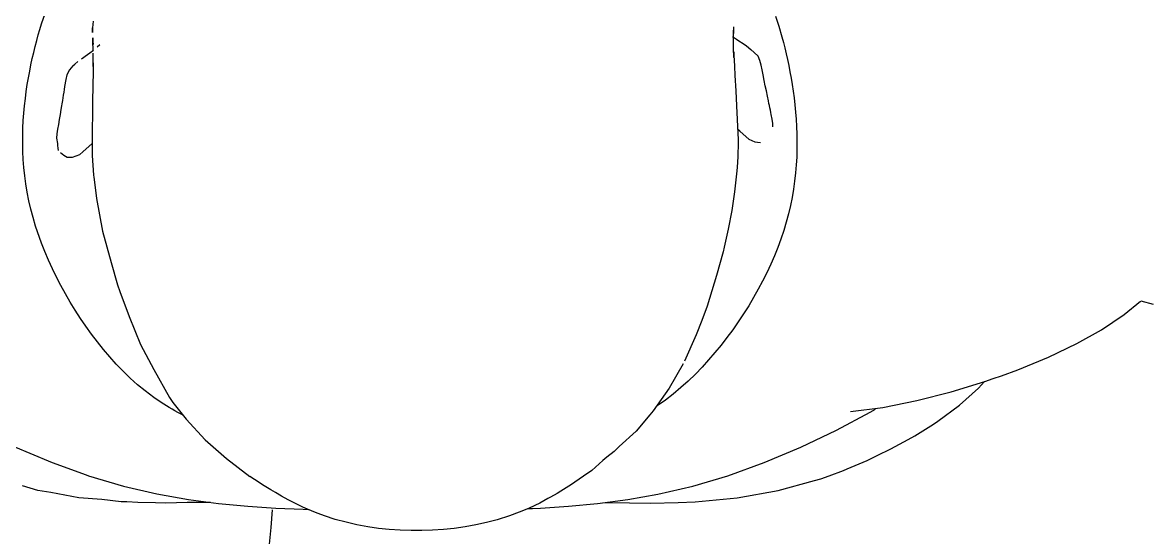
# Model space of a CAD drawing. Header units: millimetres. Extents: x -187347 to 135007, y -6415 to 292048.
# Drawn here: x -38693.4 to -38408.9, y 10438.5 to 10568.1 of the extents above; entities that cross this region are included whole.
import ezdxf

# ---------------------------------------------------------------- set-up
doc = ezdxf.new("R2010")
doc.units = ezdxf.units.MM
doc.header["$LTSCALE"] = 100
doc.layers.get('0').update_dxf_attribs({"lineweight": 18})
doc.layers.add('Layout Cabinplant', color=30, linetype='Continuous')

# ---------------------------------------------------------------- blocks, each defined once
blk = doc.blocks.new('CP_Giblet area_New')
at = {"color": 0, "linetype": 'Continuous'}
for p, q in [((-2545.06, -1781.27), (-2545.79, -1788.82)), ((-2600.02, -1790.03), (-2597.32, -1789.43)), ((-2597.32, -1789.43), (-2594.62, -1788.93)), ((-2594.62, -1788.93), (-2591.9, -1788.55)), ((-2591.9, -1788.55), (-2589.18, -1788.27)), ((-2589.18, -1788.27), (-2586.46, -1788.08)), ((-2586.46, -1788.08), (-2583.74, -1787.99)), ((-2583.74, -1787.99), (-2581.01, -1787.99)), ((-2581.01, -1787.99), (-2578.28, -1788.08)), ((-2578.28, -1788.08), (-2575.55, -1788.27)), ((-2575.55, -1788.27), (-2572.83, -1788.55)), ((-2572.83, -1788.55), (-2570.11, -1788.95)), ((-2570.11, -1788.95), (-2567.38, -1789.46)), ((-2567.38, -1789.46), (-2564.66, -1790.09)), ((-2545.79, -1788.82), (-2546.1, -1793.25)), ((-2608.27, -1792.63), (-2605.78, -1791.73)), ((-2605.78, -1791.73), (-2602.72, -1790.75)), ((-2602.72, -1790.75), (-2600.02, -1790.03)), ((-2564.66, -1790.09), (-2561.95, -1790.83)), ((-2561.95, -1790.83), (-2559.23, -1791.71)), ((-2559.23, -1791.71), (-2557.61, -1792.3)), ((-2557.61, -1792.3), (-2556.51, -1792.73)), ((-2648.3, -1795.11), (-2652.55, -1795.28)), ((-2641.29, -1794.9), (-2648.3, -1795.11)), ((-2636.03, -1794.96), (-2641.29, -1794.9)), ((-2630.02, -1795.09), (-2636.03, -1794.96)), ((-2627.97, -1794.82), (-2635.59, -1795.81)), ((-2620.65, -1794.14), (-2627.97, -1794.82)), ((-2613.59, -1793.68), (-2620.65, -1794.14)), ((-2615.48, -1796.06), (-2613.44, -1794.95)), ((-2611.58, -1793.6), (-2613.59, -1793.68)), ((-2613.44, -1794.95), (-2610.76, -1793.66)), ((-2610.49, -1793.55), (-2611.58, -1793.6)), ((-2610.76, -1793.66), (-2610.16, -1793.41)), ((-2610.16, -1793.41), (-2608.27, -1792.63)), ((-2556.51, -1792.73), (-2553.79, -1793.93)), ((-2553.83, -1793.37), (-2555.11, -1793.34)), ((-2546.95, -1793.68), (-2553.83, -1793.37)), ((-2553.79, -1793.93), (-2553.28, -1794.17)), ((-2553.28, -1794.17), (-2551.07, -1795.26)), ((-2551.07, -1795.26), (-2550.11, -1795.77)), ((-2539.89, -1794.14), (-2546.95, -1793.68)), ((-2532.57, -1794.82), (-2539.89, -1794.14)), ((-2524.95, -1795.81), (-2532.57, -1794.82)), ((-2530.52, -1795.09), (-2524.66, -1795.06)), ((-2524.66, -1795.06), (-2519.25, -1794.9)), ((-2519.25, -1794.9), (-2516.66, -1795.03)), ((-2516.66, -1795.03), (-2512.24, -1795.11)), ((-2512.24, -1795.11), (-2509.45, -1795.26)), ((-2509.45, -1795.26), (-2507.99, -1795.28)), ((-2673.51, -1798.08), (-2682.59, -1800.58)), ((-2663.17, -1796.23), (-2673.51, -1798.08)), ((-2652.55, -1795.28), (-2663.17, -1796.23)), ((-2643.16, -1797.15), (-2651.95, -1799.2)), ((-2635.59, -1795.81), (-2643.16, -1797.15)), ((-2620.07, -1798.77), (-2618.76, -1797.93)), ((-2618.76, -1797.93), (-2617.8, -1797.38)), ((-2617.8, -1797.38), (-2616.1, -1796.38)), ((-2616.1, -1796.38), (-2615.48, -1796.06)), ((-2550.11, -1795.77), (-2548.36, -1796.71)), ((-2548.36, -1796.71), (-2546.87, -1797.56)), ((-2546.87, -1797.56), (-2545.67, -1798.28)), ((-2516.97, -1797.23), (-2524.95, -1795.81)), ((-2508.59, -1799.2), (-2516.97, -1797.23)), ((-2507.99, -1795.28), (-2503.13, -1795.84)), ((-2503.13, -1795.84), (-2497.37, -1796.23)), ((-2497.37, -1796.23), (-2490.34, -1797.57)), ((-2490.34, -1797.57), (-2487.03, -1798.08)), ((-2487.03, -1798.08), (-2483.17, -1799.23)), ((-2682.59, -1800.58), (-2684.24, -1801.05)), ((-2651.95, -1799.2), (-2660.77, -1801.82)), ((-2624.46, -1801.67), (-2622.29, -1800.21)), ((-2622.29, -1800.21), (-2621.39, -1799.58)), ((-2621.39, -1799.58), (-2620.07, -1798.77)), ((-2545.67, -1798.28), (-2543.59, -1799.55)), ((-2543.59, -1799.55), (-2543, -1799.93)), ((-2543, -1799.93), (-2541.59, -1800.85)), ((-2541.59, -1800.85), (-2540.39, -1801.65)), ((-2499.77, -1801.82), (-2508.59, -1799.2)), ((-2690.81, -1803.51), (-2695.84, -1805.67)), ((-2689.93, -1803.14), (-2690.81, -1803.51)), ((-2686.31, -1801.79), (-2689.93, -1803.14)), ((-2684.24, -1801.05), (-2686.31, -1801.79)), ((-2660.77, -1801.82), (-2669.92, -1805.12)), ((-2629.33, -1805.65), (-2626.55, -1803.15)), ((-2626.55, -1803.15), (-2624.46, -1801.67)), ((-2534.54, -1806.16), (-2540.39, -1801.65)), ((-2499.22, -1802.01), (-2499.77, -1801.82)), ((-2490.62, -1805.12), (-2499.22, -1802.01)), ((-2695.84, -1805.67), (-2698.36, -1806.87)), ((-2669.92, -1805.12), (-2679.16, -1808.99)), ((-2632.14, -1807.95), (-2630.34, -1806.52)), ((-2630.34, -1806.52), (-2629.33, -1805.65)), ((-2529.14, -1810.86), (-2534.54, -1806.16)), ((-2485.03, -1807.49), (-2490.62, -1805.12)), ((-2701.87, -1808.59), (-2706.23, -1810.95)), ((-2698.36, -1806.87), (-2701.87, -1808.59)), ((-2679.16, -1808.99), (-2688.17, -1813.26)), ((-2637.74, -1813.06), (-2633.41, -1809.18)), ((-2633.41, -1809.18), (-2632.14, -1807.95)), ((-2481.38, -1808.99), (-2485.03, -1807.49)), ((-2707.88, -1811.87), (-2712.57, -1814.78)), ((-2706.23, -1810.95), (-2707.88, -1811.87)), ((-2524.36, -1816.03), (-2529.14, -1810.86)), ((-2712.57, -1814.78), (-2713.71, -1815.52)), ((-2688.17, -1813.26), (-2696.66, -1817.78)), ((-2641.14, -1817.15), (-2637.74, -1813.06)), ((-2713.71, -1815.52), (-2719.1, -1819.56)), ((-2691.67, -1817.94), (-2699.85, -1819.02)), ((-2696.66, -1817.78), (-2697.97, -1818.6)), ((-2642.02, -1818.18), (-2641.14, -1817.15)), ((-2521.07, -1820.28), (-2524.36, -1816.03)), ((-2523.63, -1817.02), (-2522.94, -1817.37)), ((-2522.94, -1817.37), (-2522.28, -1817.75)), ((-2522.28, -1817.75), (-2521.57, -1818.13)), ((-2719.1, -1819.56), (-2723.94, -1823.88)), ((-2708.37, -1820.71), (-2717, -1822.91)), ((-2699.85, -1819.02), (-2708.37, -1820.71)), ((-2647.05, -1822.37), (-2645.06, -1820.84)), ((-2646.02, -1823.89), (-2642.02, -1818.18)), ((-2645.06, -1820.84), (-2643, -1819.41)), ((-2521.57, -1818.13), (-2520.84, -1818.58)), ((-2520.15, -1821.54), (-2521.07, -1820.28)), ((-2520.84, -1818.58), (-2520.12, -1818.99)), ((-2520.12, -1818.99), (-2518.12, -1820.24)), ((-2518.12, -1820.24), (-2516.25, -1821.52)), ((-2717, -1822.91), (-2725.54, -1825.53)), ((-2648.99, -1823.98), (-2647.05, -1822.37)), ((-2516.21, -1828.51), (-2520.15, -1821.54)), ((-2516.25, -1821.52), (-2514.04, -1823.17)), ((-2514.04, -1823.17), (-2512.17, -1824.72)), ((-2727.64, -1826.24), (-2729.71, -1826.97)), ((-2725.54, -1825.53), (-2727.64, -1826.24)), ((-2723.94, -1823.88), (-2725.43, -1825.49)), ((-2652.61, -1827.37), (-2650.84, -1825.65)), ((-2650.84, -1825.65), (-2648.99, -1823.98)), ((-2649.57, -1829.95), (-2646.02, -1823.89)), ((-2512.17, -1824.72), (-2510.29, -1826.4)), ((-2510.29, -1826.4), (-2508.5, -1828.13)), ((-2733.79, -1828.47), (-2737.71, -1830.03)), ((-2729.71, -1826.97), (-2733.79, -1828.47)), ((-2655.95, -1830.94), (-2654.31, -1829.13)), ((-2654.31, -1829.13), (-2652.61, -1827.37)), ((-2512.86, -1834.83), (-2516.21, -1828.51)), ((-2508.5, -1828.13), (-2506.8, -1829.9)), ((-2741.55, -1831.68), (-2748.68, -1835.07)), ((-2737.71, -1830.03), (-2741.55, -1831.68)), ((-2657.54, -1832.79), (-2655.95, -1830.94)), ((-2652.79, -1837.23), (-2649.9, -1830.63)), ((-2506.8, -1829.9), (-2505.16, -1831.73)), ((-2505.16, -1831.73), (-2503.58, -1833.59)), ((-2748.68, -1835.07), (-2754.85, -1838.5)), ((-2660.58, -1836.6), (-2659.08, -1834.68)), ((-2659.08, -1834.68), (-2657.54, -1832.79)), ((-2510.07, -1841.92), (-2512.86, -1834.83)), ((-2503.58, -1833.59), (-2502.06, -1835.5)), ((-2662.02, -1838.56), (-2660.58, -1836.6)), ((-2654.24, -1840.89), (-2652.79, -1837.23)), ((-2502.06, -1835.5), (-2500.58, -1837.44)), ((-2500.58, -1837.44), (-2499.16, -1839.41)), ((-2754.85, -1838.5), (-2760.58, -1842.39)), ((-2664.75, -1842.55), (-2663.41, -1840.54)), ((-2663.41, -1840.54), (-2662.02, -1838.56)), ((-2499.16, -1839.41), (-2497.79, -1841.42)), ((-2760.58, -1842.39), (-2764.74, -1845.75)), ((-2666.04, -1844.59), (-2664.75, -1842.55)), ((-2655.55, -1844.45), (-2654.24, -1840.89)), ((-2507.72, -1848.16), (-2510.07, -1841.92)), ((-2497.79, -1841.42), (-2496.47, -1843.45)), ((-2496.47, -1843.45), (-2495.2, -1845.51)), ((-2768.01, -1844.94), (-2764.84, -1845.72)), ((-2667.27, -1846.65), (-2666.04, -1844.59)), ((-2656.8, -1848.34), (-2655.55, -1844.45)), ((-2495.2, -1845.51), (-2493.99, -1847.59)), ((-2669.56, -1850.81), (-2668.44, -1848.72)), ((-2668.44, -1848.72), (-2667.27, -1846.65)), ((-2657.95, -1852.16), (-2656.8, -1848.34)), ((-2507.13, -1849.82), (-2507.72, -1848.16)), ((-2493.99, -1847.59), (-2492.83, -1849.68)), ((-2670.61, -1852.91), (-2669.56, -1850.81)), ((-2659.63, -1858.19), (-2657.95, -1852.16)), ((-2505.48, -1855.45), (-2507.13, -1849.82)), ((-2492.83, -1849.68), (-2491.73, -1851.8)), ((-2491.73, -1851.8), (-2490.69, -1853.92)), ((-2671.6, -1855.02), (-2670.61, -1852.91)), ((-2490.69, -1853.92), (-2489.71, -1856.06)), ((-2673.38, -1859.26), (-2672.52, -1857.14)), ((-2672.52, -1857.14), (-2671.6, -1855.02)), ((-2503.35, -1863.34), (-2505.48, -1855.45)), ((-2489.71, -1856.06), (-2488.8, -1858.2)), ((-2674.16, -1861.38), (-2673.38, -1859.26)), ((-2660.91, -1863.89), (-2659.91, -1859.35)), ((-2659.91, -1859.35), (-2659.63, -1858.19)), ((-2488.8, -1858.2), (-2487.95, -1860.35)), ((-2487.95, -1860.35), (-2486.46, -1864.64)), ((-2675.51, -1865.6), (-2674.87, -1863.49)), ((-2674.87, -1863.49), (-2674.16, -1861.38)), ((-2501.85, -1871.58), (-2503.35, -1863.34)), ((-2676.07, -1867.71), (-2675.51, -1865.6)), ((-2661.78, -1868.58), (-2660.91, -1863.89)), ((-2486.46, -1864.64), (-2485.83, -1866.78)), ((-2676.56, -1869.79), (-2676.07, -1867.71)), ((-2662.48, -1873.22), (-2661.78, -1868.58)), ((-2485.83, -1866.78), (-2485.27, -1868.91)), ((-2485.27, -1868.91), (-2484.78, -1871.03)), ((-2677.33, -1873.93), (-2676.98, -1871.87)), ((-2676.98, -1871.87), (-2676.56, -1869.79)), ((-2501.69, -1872.37), (-2501.85, -1871.58)), ((-2484.78, -1871.03), (-2484.36, -1873.14)), ((-2677.62, -1875.98), (-2677.33, -1873.93)), ((-2663.01, -1877.81), (-2662.48, -1873.22)), ((-2501.1, -1876.91), (-2501.69, -1872.37)), ((-2484.36, -1873.14), (-2484.01, -1875.23)), ((-2677.85, -1878), (-2677.62, -1875.98)), ((-2501.06, -1877.44), (-2501.1, -1876.91)), ((-2500.75, -1882.36), (-2501.06, -1877.44)), ((-2484.01, -1875.23), (-2483.74, -1877.3)), ((-2483.74, -1877.3), (-2483.52, -1879.35)), ((-2678.13, -1881.99), (-2678.01, -1880.01)), ((-2678.01, -1880.01), (-2677.85, -1878)), ((-2663.29, -1882.14), (-2663.12, -1879.34)), ((-2663.12, -1879.34), (-2663.01, -1877.81)), ((-2483.52, -1879.35), (-2483.37, -1881.38)), ((-2678.19, -1883.95), (-2678.13, -1881.99)), ((-2663.36, -1885.7), (-2663.29, -1882.14)), ((-2500.68, -1885.69), (-2500.75, -1882.36)), ((-2498.36, -1883.3), (-2500.69, -1885.45)), ((-2497.59, -1882.62), (-2498.36, -1883.3)), ((-2495.74, -1881.95), (-2497.59, -1882.62)), ((-2494.43, -1882), (-2495.74, -1881.95)), ((-2493.57, -1882.52), (-2494.43, -1882)), ((-2492.76, -1883.14), (-2493.57, -1882.52)), ((-2483.37, -1881.38), (-2483.27, -1883.39)), ((-2483.27, -1883.39), (-2483.22, -1885.38)), ((-2678.2, -1885.89), (-2678.19, -1883.95)), ((-2678.18, -1887.8), (-2678.2, -1885.89)), ((-2669.05, -1885.58), (-2668.25, -1885.66)), ((-2668.25, -1885.66), (-2667.67, -1885.73)), ((-2667.67, -1885.73), (-2666.18, -1886.44)), ((-2663.36, -1886.37), (-2663.36, -1885.7)), ((-2500.84, -1896.07), (-2500.68, -1885.69)), ((-2492.06, -1884.25), (-2492.18, -1883.63)), ((-2491.99, -1884.92), (-2492.06, -1884.25)), ((-2491.97, -1885.43), (-2491.99, -1884.92)), ((-2491.74, -1886.78), (-2491.97, -1885.43)), ((-2483.22, -1885.38), (-2483.23, -1887.34)), ((-2678.1, -1889.68), (-2678.18, -1887.8)), ((-2666.18, -1886.44), (-2663.84, -1888.49)), ((-2663.84, -1888.49), (-2663.26, -1889.02)), ((-2663.18, -1891.48), (-2663.36, -1886.37)), ((-2492.2, -1890.2), (-2492, -1889)), ((-2492, -1889), (-2491.84, -1887.84)), ((-2491.84, -1887.84), (-2491.74, -1886.78)), ((-2483.23, -1887.34), (-2483.28, -1889.28)), ((-2678, -1891.53), (-2678.1, -1889.68)), ((-2677.85, -1893.34), (-2678, -1891.53)), ((-2672.16, -1889.64), (-2672.11, -1890.47)), ((-2672.11, -1890.47), (-2671.95, -1891.57)), ((-2671.95, -1891.57), (-2671.74, -1892.7)), ((-2663, -1894.93), (-2663.18, -1891.48)), ((-2492.62, -1892.69), (-2492.41, -1891.43)), ((-2492.41, -1891.43), (-2492.2, -1890.2)), ((-2483.38, -1891.18), (-2483.51, -1893.06)), ((-2483.28, -1889.28), (-2483.38, -1891.18)), ((-2677.68, -1895.13), (-2677.85, -1893.34)), ((-2671.74, -1892.7), (-2671.62, -1893.24)), ((-2671.62, -1893.24), (-2671.5, -1893.84)), ((-2671.5, -1893.84), (-2671.38, -1894.37)), ((-2671.38, -1894.37), (-2671.26, -1894.99)), ((-2492.99, -1894.87), (-2492.83, -1894)), ((-2492.83, -1894), (-2492.62, -1892.69)), ((-2483.51, -1893.06), (-2483.68, -1894.91)), ((-2677.47, -1896.87), (-2677.68, -1895.13)), ((-2677.25, -1898.58), (-2677.47, -1896.87)), ((-2671.26, -1894.99), (-2671.14, -1895.5)), ((-2671.14, -1895.5), (-2671.01, -1896.16)), ((-2671.01, -1896.16), (-2670.76, -1897.36)), ((-2670.76, -1897.36), (-2670.49, -1898.63)), ((-2662.79, -1898.71), (-2663, -1894.93)), ((-2501, -1903.6), (-2500.84, -1896.07)), ((-2493.55, -1898.36), (-2493.44, -1897.61)), ((-2493.44, -1897.61), (-2493.31, -1896.87)), ((-2493.31, -1896.87), (-2493.21, -1896.22)), ((-2493.21, -1896.22), (-2493.07, -1895.39)), ((-2493.07, -1895.39), (-2492.99, -1894.87)), ((-2483.89, -1896.72), (-2484.13, -1898.49)), ((-2483.68, -1894.91), (-2483.89, -1896.72)), ((-2677, -1900.25), (-2677.25, -1898.58)), ((-2676.73, -1901.88), (-2677, -1900.25)), ((-2670.49, -1898.63), (-2670.22, -1899.95)), ((-2670.22, -1899.95), (-2669.95, -1901.31)), ((-2662.56, -1902.52), (-2662.79, -1898.71)), ((-2494.07, -1901.51), (-2493.78, -1899.79)), ((-2493.78, -1899.79), (-2493.66, -1898.98)), ((-2493.66, -1898.98), (-2493.55, -1898.36)), ((-2484.39, -1900.23), (-2484.68, -1901.93)), ((-2484.13, -1898.49), (-2484.39, -1900.23)), ((-2676.44, -1903.47), (-2676.73, -1901.88)), ((-2669.95, -1901.31), (-2669.68, -1902.67)), ((-2669.68, -1902.67), (-2669.43, -1903.96)), ((-2662.47, -1904.86), (-2662.56, -1902.52)), ((-2495, -1903.92), (-2494.37, -1902.66)), ((-2494.37, -1902.66), (-2494.07, -1901.51)), ((-2484.68, -1901.93), (-2484.98, -1903.59)), ((-2676.14, -1905.02), (-2676.44, -1903.47)), ((-2675.82, -1906.54), (-2676.14, -1905.02)), ((-2669.43, -1903.96), (-2669.18, -1905.16)), ((-2669.18, -1905.16), (-2668.86, -1906.31)), ((-2662.32, -1907.68), (-2662.47, -1904.86)), ((-2501.01, -1904.78), (-2501, -1903.6)), ((-2501.01, -1904.78), (-2501, -1903.6)), ((-2501.01, -1904.78), (-2501.01, -1905.73)), ((-2501.01, -1905.73), (-2501.01, -1904.78)), ((-2501.01, -1905.73), (-2501, -1907.12)), ((-2496.33, -1905.39), (-2497.13, -1906.03)), ((-2495.82, -1904.94), (-2496.33, -1905.39)), ((-2495.82, -1904.94), (-2495, -1903.92)), ((-2485.31, -1905.21), (-2485.65, -1906.79)), ((-2484.98, -1903.59), (-2485.31, -1905.21)), ((-2675.48, -1908.02), (-2675.82, -1906.54)), ((-2675.13, -1909.46), (-2675.48, -1908.02)), ((-2668.86, -1906.31), (-2668.4, -1907.36)), ((-2668.4, -1907.36), (-2667.46, -1908.33)), ((-2666.56, -1909.07), (-2667.46, -1908.33)), ((-2665.52, -1909.96), (-2666.56, -1909.07)), ((-2662.34, -1907.02), (-2662.25, -1909.5)), ((-2662.32, -1907.68), (-2662.34, -1907.02)), ((-2662.29, -1908.52), (-2662.32, -1907.68)), ((-2500.15, -1908.26), (-2501.06, -1908.9)), ((-2501, -1907.12), (-2501.01, -1908.16)), ((-2500.98, -1908.89), (-2500.9, -1911.17)), ((-2499.53, -1907.78), (-2500.15, -1908.26)), ((-2498, -1906.69), (-2499.53, -1907.78)), ((-2486, -1908.33), (-2486.38, -1909.83)), ((-2485.65, -1906.79), (-2486, -1908.33)), ((-2674.77, -1910.87), (-2675.13, -1909.46)), ((-2674.4, -1912.25), (-2674.77, -1910.87)), ((-2664.68, -1910.55), (-2665.52, -1909.96)), ((-2663.56, -1911.25), (-2664.68, -1910.55)), ((-2662.94, -1911.69), (-2663.56, -1911.25)), ((-2661.99, -1912.31), (-2662.94, -1911.69)), ((-2662.25, -1909.5), (-2662.21, -1911.85)), ((-2662.21, -1911.85), (-2662.22, -1913.97)), ((-2502.01, -1909.75), (-2502.64, -1910.35)), ((-2500.9, -1911.17), (-2500.95, -1910.32)), ((-2500.9, -1911.17), (-2500.91, -1911.99)), ((-2500.91, -1911.99), (-2500.9, -1911.17)), ((-2486.76, -1911.3), (-2487.16, -1912.73)), ((-2486.38, -1909.83), (-2486.76, -1911.3)), ((-2673.61, -1914.92), (-2674.4, -1912.25)), ((-2662.22, -1913.97), (-2662.2, -1913.12)), ((-2662.18, -1914.8), (-2662.22, -1913.97)), ((-2662.18, -1914.8), (-2662.22, -1913.97)), ((-2500.99, -1916.2), (-2500.82, -1914.56)), ((-2500.83, -1913.37), (-2500.81, -1913.87)), ((-2500.81, -1913.87), (-2500.83, -1913.37)), ((-2500.81, -1913.87), (-2500.82, -1914.56)), ((-2500.82, -1914.56), (-2500.81, -1913.87)), ((-2487.57, -1914.13), (-2487.99, -1915.49)), ((-2487.16, -1912.73), (-2487.57, -1914.13)), ((-2672.78, -1917.49), (-2673.61, -1914.92)), ((-2487.99, -1915.49), (-2488.87, -1918.14))]:
    blk.add_line(p, q, dxfattribs=at)

msp = doc.modelspace()

# ---------------------------------------------------------------- block references
at = {"layer": 'Layout Cabinplant', "rotation": 180}
msp.add_blockref('CP_Giblet area_New', (-41176.61, 8652.23, 0), dxfattribs=at)

doc.saveas('drawing.dxf')
